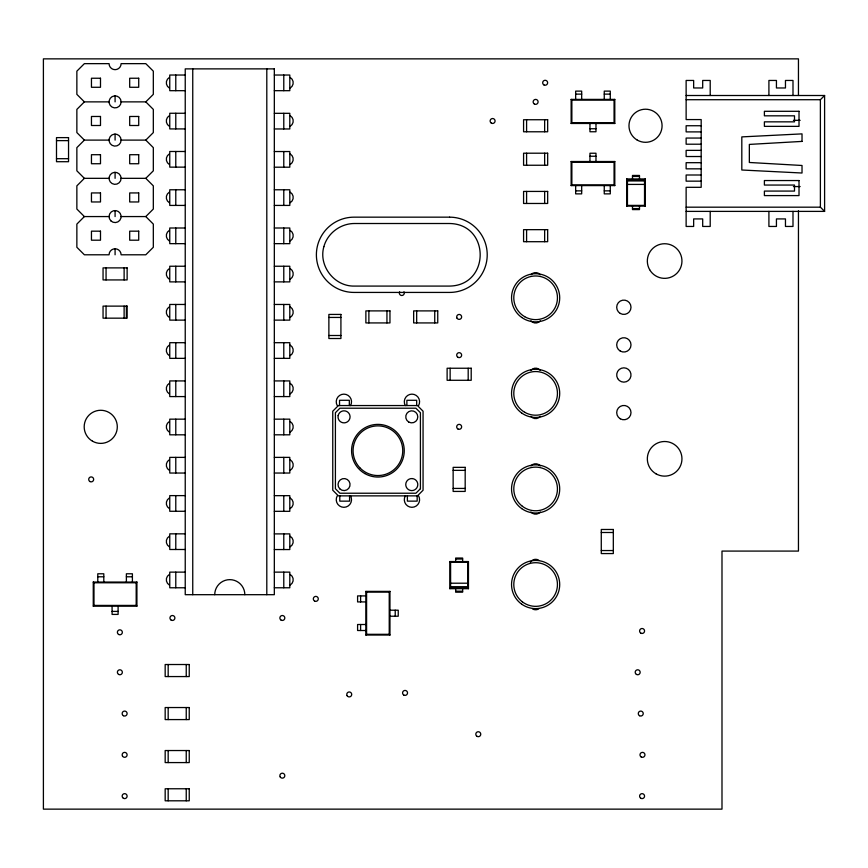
<?xml version="1.0" encoding="UTF-8"?>
<svg xmlns="http://www.w3.org/2000/svg" width="868" height="868" viewBox="0 0 868 868"><rect width="100%" height="100%" fill="white"/><g stroke="black" fill="none" stroke-linecap="round" stroke-linejoin="round"><path stroke-width="1.3" d="M109.064 101.871L84.38 101.871L76.861 109.401L76.861 132.576L84.38 140.106L109.064 140.106M84.38 140.106L76.861 147.636L76.861 170.812L84.38 178.331L109.064 178.331M121.108 101.871A6.022 6.022 0 0 0 112.08 96.663A6.022 6.022 0 0 0 112.08 107.09A6.022 6.022 0 0 0 121.108 101.871L145.791 101.871L153.321 94.352L153.321 71.165L145.791 63.646L121.108 63.646A6.022 6.022 0 0 1 115.086 69.668A6.022 6.022 0 0 1 109.064 63.646L84.38 63.646L76.861 71.165L76.861 94.352L84.38 101.871M84.38 178.331L76.861 185.861L76.861 209.036L84.38 216.566L109.064 216.566M121.108 140.106A6.022 6.022 0 0 0 112.08 134.887A6.022 6.022 0 0 0 112.08 145.314A6.022 6.022 0 0 0 121.108 140.106L145.791 140.106L153.321 132.576L153.321 109.401L145.791 101.871M84.38 216.566L76.861 224.096L76.861 247.272L84.38 254.791L109.064 254.791A6.022 6.022 0 0 1 115.086 248.78A6.022 6.022 0 0 1 121.108 254.791L145.791 254.791L153.321 247.272L153.321 224.096L145.791 216.566L121.108 216.566M121.108 178.331A6.022 6.022 0 0 0 112.08 173.123A6.022 6.022 0 0 0 112.08 183.549A6.022 6.022 0 0 0 121.108 178.331L145.791 178.331L153.321 170.812L153.321 147.636L145.791 140.106M145.791 216.566L153.321 209.036L153.321 185.861L145.791 178.331M571.144 123.473L571.86 122.757L614.067 122.757L614.794 123.473L614.794 99.397L571.144 99.397L571.144 123.473L614.794 123.473M93.267 606.135L93.983 605.419L136.189 605.419L136.916 606.135L136.916 582.059L93.267 582.059L93.267 606.135L136.916 606.135M571.144 99.397L571.86 100.113L614.067 100.113L614.794 99.397M93.267 582.059L93.983 582.775L136.189 582.775L136.916 582.059M571.144 185.589L571.86 184.873L614.067 184.873L614.794 185.589L614.794 161.513L571.144 161.513L571.144 185.589L614.794 185.589M571.144 161.513L571.86 162.229L614.067 162.229L614.794 161.513M686.132 99.712L820.39 99.712L824.6 95.502L824.6 211.391L686.132 211.391M389.96 635.04L389.233 634.313L389.233 592.106L389.96 591.39L365.873 591.39L365.873 635.04L389.96 635.04L389.96 591.39M365.873 635.04L366.589 634.313L366.589 592.106L365.873 591.39M626.663 178.96L627.445 179.633L644.533 179.633L645.315 178.96L645.315 206.074L626.663 206.074L626.663 178.96L645.315 178.96M626.663 206.074L627.445 205.401L644.533 205.401L645.315 206.074M449.819 561.553L450.601 562.225L467.678 562.225L468.46 561.553L468.46 588.678L449.819 588.678L449.819 561.553L468.46 561.553M449.819 588.678L450.601 588.005L467.678 588.005L468.46 588.678M185.231 75.028L169.759 75.028L169.759 90.684L185.231 90.684M274.331 75.028L289.804 75.028L289.804 90.684L274.331 90.684M575.658 94.124L581.679 94.124M604.258 94.124L610.28 94.124M686.132 95.502L824.6 95.502M185.231 113.263L169.759 113.263L169.759 128.92L185.231 128.92M274.331 113.317L289.804 113.317L289.804 128.963L274.331 128.963M793.417 120.337L800.144 120.337M701.181 125.741L686.132 125.741L686.132 131.893L701.181 131.893M589.958 128.746L595.98 128.746M701.181 138.055L686.132 138.055L686.132 144.207L701.181 144.207M56.496 140.627L68.539 140.627M701.181 150.37L686.132 150.37L686.132 156.522L701.181 156.522M185.231 151.488L169.759 151.488L169.759 167.144L185.231 167.144M274.331 151.542L289.804 151.542L289.804 167.198L274.331 167.198M589.958 156.24L595.98 156.24M56.496 158.692L68.539 158.692M701.181 162.685L686.132 162.685L686.132 168.837L701.181 168.837M701.181 175L686.132 175L686.132 181.152L701.181 181.152M632.49 176.443L639.488 176.443M627.445 180.935L644.533 180.935M627.445 184.417L644.533 184.417M793.417 186.566L800.144 186.566M185.231 189.777L169.759 189.777L169.759 205.423L185.231 205.423M274.331 189.777L289.804 189.777L289.804 205.423L274.331 205.423M575.658 190.862L581.679 190.862M604.258 190.862L610.28 190.862M686.132 207.181L820.39 207.181L824.6 211.391M632.49 208.591L639.488 208.591M185.231 228.002L169.759 228.002L169.759 243.658L185.231 243.658M274.331 228.002L289.804 228.002L289.804 243.658L274.331 243.658M185.231 266.237L169.759 266.237L169.759 281.883L185.231 281.883M274.331 266.237L289.804 266.237L289.804 281.883L274.331 281.883M185.231 304.462L169.759 304.462L169.759 320.118L185.231 320.118M274.331 304.462L289.804 304.462L289.804 320.118L274.331 320.118M328.874 317.438L340.918 317.438M328.874 335.504L340.918 335.504M185.231 342.697L169.759 342.697L169.759 358.354L185.231 358.354M274.331 342.697L289.804 342.697L289.804 358.354L274.331 358.354M185.231 380.922L169.759 380.922L169.759 396.578L185.231 396.578M274.331 380.922L289.804 380.922L289.804 396.578L274.331 396.578M185.231 419.157L169.759 419.157L169.759 434.814L185.231 434.814M274.331 419.157L289.804 419.157L289.804 434.814L274.331 434.814M185.231 457.382L169.759 457.382L169.759 473.038L185.231 473.038M274.331 457.382L289.804 457.382L289.804 473.038L274.331 473.038M453.139 470.358L465.183 470.358M453.139 488.424L465.183 488.424M185.231 495.617L169.759 495.617L169.759 511.274L185.231 511.274M274.331 495.671L289.804 495.671L289.804 511.317L274.331 511.317M601.274 532.496L613.318 532.496M185.231 533.842L169.759 533.842L169.759 549.498L185.231 549.498M274.331 533.896L289.804 533.896L289.804 549.553L274.331 549.553M601.274 550.551L613.318 550.551M455.646 559.035L462.633 559.035M185.231 572.131L169.759 572.131L169.759 587.777L185.231 587.777M274.331 572.131L289.804 572.131L289.804 587.777L274.331 587.777M97.78 576.786L103.802 576.786M126.381 576.786L132.403 576.786M450.601 583.209L467.678 583.209M450.601 586.692L467.678 586.692M455.646 591.184L462.633 591.184M366.589 592.106L389.233 592.106M365.873 595.904L357.594 595.904L357.594 601.925L365.873 601.925M389.96 610.204L398.238 610.204L398.238 616.226L389.96 616.226M112.08 611.408L118.102 611.408M365.873 624.504L357.594 624.504L357.594 630.515L365.873 630.515M366.589 634.313L389.233 634.313M820.39 99.712L820.39 207.181M798.451 95.48L798.451 58.861L43.4 58.861L43.4 809.139L721.992 809.139L721.992 551.082L798.451 551.082L798.451 210.729M792.994 95.502L792.994 80.453L785.464 80.453L785.464 87.972L776.437 87.972L776.437 80.453L768.907 80.453L768.907 95.502M792.994 211.391L792.994 226.45L785.464 226.45L785.464 218.92L776.437 218.92L776.437 226.45L768.907 226.45L768.907 211.391M710.208 95.502L710.208 80.453L702.689 80.453L702.689 87.972L693.651 87.972L693.651 80.453L686.132 80.453L686.132 119.578L701.181 119.578L701.181 187.314L686.132 187.314L686.132 226.45L693.651 226.45L693.651 218.92L702.689 218.92L702.689 226.45L710.208 226.45L710.208 211.391M644.533 179.633L644.533 205.401M639.488 178.96L639.488 175.455L632.49 175.455L632.49 178.96M639.488 206.074L639.488 209.589L632.49 209.589L632.49 206.074M627.445 179.633L627.445 205.401M614.067 100.113L614.067 122.757M614.067 162.229L614.067 184.873M610.28 99.397L610.28 91.118L604.258 91.118L604.258 99.397M610.28 185.589L610.28 193.868L604.258 193.868L604.258 185.589M595.98 123.473L595.98 131.752L589.958 131.752L589.958 123.473M595.98 161.513L595.98 153.235L589.958 153.235L589.958 161.513M581.679 99.397L581.679 91.118L575.658 91.118L575.658 99.397M581.679 185.589L581.679 193.868L575.658 193.868L575.658 185.589M571.86 100.113L571.86 122.757M571.86 162.229L571.86 184.873M544.648 119.741L544.648 131.784M544.648 153.202L544.648 165.245M544.648 191.427L544.648 203.47M544.648 229.662L544.648 241.705M526.594 119.741L526.594 131.784M526.594 153.202L526.594 165.245M526.594 191.427L526.594 203.47M526.594 229.662L526.594 241.705M468.188 368.238L468.188 380.282M467.678 562.225L467.678 588.005M462.633 561.553L462.633 558.048L455.646 558.048L455.646 561.553M462.633 588.678L462.633 592.182L455.646 592.182L455.646 588.678M450.601 562.225L450.601 588.005M450.134 368.238L450.134 380.282M434.738 310.896L434.738 322.929M417.161 495.867L417.161 501.14L407.385 501.14L407.385 495.867M416.673 310.896L416.673 322.929M416.673 405.551L416.673 400.289L406.886 400.289L406.886 405.551M395.222 610.204L395.222 616.226M386.944 310.896L386.944 322.929M368.878 310.896L368.878 322.929M360.611 595.904L360.611 601.925M360.611 624.504L360.611 630.515M349.576 495.878L349.576 501.151L339.789 501.151L339.789 495.878M349.327 405.551L349.327 400.289L339.54 400.289L339.54 405.551M283.782 75.028L283.782 90.684M283.782 113.317L283.782 128.963M283.782 151.542L283.782 167.198M283.782 189.777L283.782 205.423M283.782 228.002L283.782 243.658M283.782 266.237L283.782 281.883M283.782 304.462L283.782 320.118M283.782 342.697L283.782 358.354M283.782 380.922L283.782 396.578M283.782 419.157L283.782 434.814M283.782 457.382L283.782 473.038M283.782 495.671L283.782 511.317M283.782 533.896L283.782 549.553M283.782 572.131L283.782 587.777M266.801 68.876L266.801 594.688M192.75 68.876L192.75 594.688M186.24 664.519L186.24 676.563M186.24 707.539L186.24 719.583M186.24 750.538L186.24 762.581M186.24 788.773L186.24 800.806M175.781 75.028L175.781 90.684M175.781 113.263L175.781 128.92M175.781 151.488L175.781 167.144M175.781 189.777L175.781 205.423M175.781 228.002L175.781 243.658M175.781 266.237L175.781 281.883M175.781 304.462L175.781 320.118M175.781 342.697L175.781 358.354M175.781 380.922L175.781 396.578M175.781 419.157L175.781 434.814M175.781 457.382L175.781 473.038M175.781 495.617L175.781 511.274M175.781 533.842L175.781 549.498M175.781 572.131L175.781 587.777M168.175 664.519L168.175 676.563M168.175 707.539L168.175 719.583M168.175 750.538L168.175 762.581M168.175 788.773L168.175 800.806M136.189 582.775L136.189 605.419M132.403 582.059L132.403 573.781L126.381 573.781L126.381 582.059M126.381 306.122L126.381 318.165M124.124 267.887L124.124 279.93M124.124 306.122L124.124 318.165M118.102 606.135L118.102 614.414L112.08 614.414L112.08 606.135M115.086 95.86L115.086 101.871M115.086 134.084L115.086 140.106M115.086 172.32L115.086 178.331M115.086 210.544L115.086 216.566M115.086 248.78L115.086 254.791M106.059 267.887L106.059 279.93M106.059 306.122L106.059 318.165M103.802 582.059L103.802 573.781L97.78 573.781L97.78 582.059M93.983 582.775L93.983 605.419M540.308 416.412A6.109 6.109 0 0 1 530.934 416.412M405.323 405.606A7.649 7.649 0 0 1 411.942 394.137A7.649 7.649 0 0 1 418.571 405.606M418.571 495.845A7.649 7.649 0 0 1 411.942 507.313A7.649 7.649 0 0 1 405.323 495.845M337.261 405.606A7.649 7.649 0 0 1 343.88 394.137A7.649 7.649 0 0 1 350.509 405.606M350.509 495.845A7.649 7.649 0 0 1 343.88 507.313A7.649 7.649 0 0 1 337.261 495.845M530.326 562.355A6.109 6.109 0 0 1 538.681 560.12M538.681 608.935A6.109 6.109 0 0 1 532.561 608.935M530.934 274.765A6.109 6.109 0 0 1 540.308 274.765M169.368 585.043A6.109 6.109 0 0 1 169.368 574.464M169.368 546.818A6.109 6.109 0 0 1 169.368 536.229M169.368 508.583A6.109 6.109 0 0 1 169.368 498.004M169.368 470.358A6.109 6.109 0 0 1 169.368 459.769M169.368 432.123A6.109 6.109 0 0 1 169.368 421.544M169.368 393.898A6.109 6.109 0 0 1 169.368 383.309M169.368 355.663A6.109 6.109 0 0 1 169.368 345.084M169.368 317.438A6.109 6.109 0 0 1 169.368 306.849M169.368 279.203A6.109 6.109 0 0 1 169.368 268.613M540.308 320.834A6.109 6.109 0 0 1 530.934 320.834M530.934 370.343A6.109 6.109 0 0 1 540.308 370.343M290.162 153.929A6.109 6.109 0 0 1 290.162 164.508M290.162 192.153A6.109 6.109 0 0 1 290.162 202.743M290.162 230.389A6.109 6.109 0 0 1 290.162 240.968M290.162 268.613A6.109 6.109 0 0 1 290.162 279.203M403.956 291.789A2.485 2.485 0 0 1 401.797 295.511A2.485 2.485 0 0 1 399.649 291.789M540.308 511.979A6.109 6.109 0 0 1 530.934 511.979M530.934 465.932A6.109 6.109 0 0 1 540.308 465.932M290.162 574.464A6.109 6.109 0 0 1 290.162 585.043M290.162 536.229A6.109 6.109 0 0 1 290.162 546.818M290.162 498.004A6.109 6.109 0 0 1 290.162 508.583M290.162 459.769A6.109 6.109 0 0 1 290.162 470.358M290.162 421.544A6.109 6.109 0 0 1 290.162 432.123M290.162 383.309A6.109 6.109 0 0 1 290.162 393.898M290.162 345.084A6.109 6.109 0 0 1 290.162 355.663M290.162 306.849A6.109 6.109 0 0 1 290.162 317.438M290.162 115.694A6.109 6.109 0 0 1 290.162 126.283M290.162 77.469A6.109 6.109 0 0 1 290.162 88.048M169.368 88.048A6.109 6.109 0 0 1 169.368 77.469M169.368 126.283A6.109 6.109 0 0 1 169.368 115.694M169.368 164.508A6.109 6.109 0 0 1 169.368 153.929M169.368 202.743A6.109 6.109 0 0 1 169.368 192.153M169.368 240.968A6.109 6.109 0 0 1 169.368 230.389M214.732 594.688A15.049 15.049 0 0 1 229.781 579.64A15.049 15.049 0 0 1 244.83 594.688M338.162 415.555L338.032 417.128A6.022 6.022 0 0 0 342.762 422.727L344.325 422.857A6.022 6.022 0 0 0 349.923 418.137L350.064 416.564A6.022 6.022 0 0 0 345.334 410.965L343.771 410.835A6.022 6.022 0 0 0 338.162 415.555M323.851 246.707C318.317 265.912 334.495 286.603 354.426 286.082L449.168 286.082C490.507 285.887 490.507 223.705 449.168 223.51L354.426 223.51C340.484 223.521 327.518 233.221 323.851 246.707M420.416 488.727L415.913 493.23L339.909 493.23L335.406 488.727L335.406 412.701L339.898 408.21L415.913 408.21L420.416 412.701L420.416 488.727M338.401 405.551L332.759 411.204L332.759 490.225L338.401 495.867L417.421 495.867L423.063 490.225L423.063 411.204L417.421 405.551L338.401 405.551M412.061 478.561L410.499 478.691A6.022 6.022 0 0 0 405.757 484.29L405.899 485.852A6.022 6.022 0 0 0 411.486 490.594L413.059 490.463A6.022 6.022 0 0 0 417.79 484.865L417.66 483.292A6.022 6.022 0 0 0 412.061 478.561M802.021 141.408L749.344 144.413L749.344 162.479L802.021 165.484L802.021 173.014L741.815 170.009L741.815 136.894L802.021 133.878L802.021 141.408M274.331 68.876L185.231 68.876L185.231 594.688L274.331 594.688L274.331 68.876M100.493 78.239L91.455 78.239L91.455 87.277L100.493 87.277L100.493 78.239M138.717 78.239L129.69 78.239L129.69 87.277L138.717 87.277L138.717 78.239M799.016 111.299L764.393 111.299L764.393 115.824L794.502 115.824L794.502 121.845L764.393 121.845L764.393 126.359L799.016 126.359L799.016 111.299M100.493 116.475L91.455 116.475L91.455 125.502L100.493 125.502L100.493 116.475M138.717 116.475L129.69 116.475L129.69 125.502L138.717 125.502L138.717 116.475M547.665 119.741L523.578 119.741L523.578 131.784L547.665 131.784L547.665 119.741M68.539 137.621L56.496 137.621L56.496 161.708L68.539 161.708L68.539 137.621M547.665 153.202L523.578 153.202L523.578 165.245L547.665 165.245L547.665 153.202M100.493 154.71L91.455 154.71L91.455 163.737L100.493 163.737L100.493 154.71M138.717 154.71L129.69 154.71L129.69 163.737L138.717 163.737L138.717 154.71M799.016 180.544L764.393 180.544L764.393 185.058L794.502 185.058L794.502 191.079L764.393 191.079L764.393 195.593L799.016 195.593L799.016 180.544M547.665 191.427L523.578 191.427L523.578 203.47L547.665 203.47L547.665 191.427M100.493 192.935L91.455 192.935L91.455 201.962L100.493 201.962L100.493 192.935M138.717 192.935L129.69 192.935L129.69 201.962L138.717 201.962L138.717 192.935M449.591 217.163L354.014 217.163A37.628 37.628 0 0 0 316.386 254.791A37.628 37.628 0 0 0 354.014 292.429L449.591 292.429A37.628 37.628 0 0 0 487.219 254.791A37.628 37.628 0 0 0 449.591 217.163M547.665 229.662L523.578 229.662L523.578 241.705L547.665 241.705L547.665 229.662M100.493 231.17L91.455 231.17L91.455 240.197L100.493 240.197L100.493 231.17M138.717 231.17L129.69 231.17L129.69 240.197L138.717 240.197L138.717 231.17M127.129 267.887L103.053 267.887L103.053 279.93L127.129 279.93L127.129 267.887M127.129 306.122L103.053 306.122L103.053 318.165L127.129 318.165L127.129 306.122M389.96 310.896L365.873 310.896L365.873 322.929L389.96 322.929L389.96 310.896M437.743 310.896L413.656 310.896L413.656 322.929L437.743 322.929L437.743 310.896M340.918 314.433L328.874 314.433L328.874 338.509L340.918 338.509L340.918 314.433M471.205 368.238L447.118 368.238L447.118 380.282L471.205 380.282L471.205 368.238M465.183 467.353L453.139 467.353L453.139 491.429L465.183 491.429L465.183 467.353M613.318 529.48L601.274 529.48L601.274 553.567L613.318 553.567L613.318 529.48M189.246 664.519L165.17 664.519L165.17 676.563L189.246 676.563L189.246 664.519M189.246 707.539L165.17 707.539L165.17 719.583L189.246 719.583L189.246 707.539M189.246 750.538L165.17 750.538L165.17 762.581L189.246 762.581L189.246 750.538M189.246 788.773L165.17 788.773L165.17 800.806L189.246 800.806L189.246 788.773M640.834 798.278A2.485 2.485 0 0 0 644.566 796.13A2.485 2.485 0 0 0 640.834 793.981A2.485 2.485 0 0 0 640.834 798.278M491.364 123.137A2.485 2.485 0 0 0 495.085 120.988A2.485 2.485 0 0 0 491.364 118.84A2.485 2.485 0 0 0 491.364 123.137M543.921 84.912A2.485 2.485 0 0 0 547.643 82.764A2.485 2.485 0 0 0 543.921 80.605A2.485 2.485 0 0 0 543.921 84.912M534.384 104.03A2.485 2.485 0 0 0 538.106 101.871A2.485 2.485 0 0 0 534.384 99.722A2.485 2.485 0 0 0 534.384 104.03M637.253 140.095A16.557 16.557 0 0 0 662.078 125.762A16.557 16.557 0 0 0 637.253 111.419A16.557 16.557 0 0 0 637.253 140.095M92.464 441.172A16.557 16.557 0 0 0 117.299 426.828A16.557 16.557 0 0 0 92.464 412.495A16.557 16.557 0 0 0 92.464 441.172M636.439 674.425A2.485 2.485 0 0 0 640.172 672.277A2.485 2.485 0 0 0 636.439 670.118A2.485 2.485 0 0 0 636.439 674.425M118.623 674.425A2.485 2.485 0 0 0 122.345 672.277A2.485 2.485 0 0 0 118.623 670.118A2.485 2.485 0 0 0 118.623 674.425M89.947 481.545A2.485 2.485 0 0 0 93.668 479.386A2.485 2.485 0 0 0 89.947 477.237A2.485 2.485 0 0 0 89.947 481.545M347.091 695.68A2.485 2.485 0 0 0 351.388 695.68A2.485 2.485 0 0 0 349.24 691.959A2.485 2.485 0 0 0 347.091 695.68M314.552 601.014A2.485 2.485 0 0 0 318.285 598.866A2.485 2.485 0 0 0 314.552 596.717A2.485 2.485 0 0 0 314.552 601.014M123.386 798.278A2.485 2.485 0 0 0 127.119 796.13A2.485 2.485 0 0 0 123.386 793.981A2.485 2.485 0 0 0 123.386 798.278M403.815 695.062A2.485 2.485 0 0 0 407.537 692.903A2.485 2.485 0 0 0 403.815 690.754A2.485 2.485 0 0 0 403.815 695.062M477.031 736.357A2.485 2.485 0 0 0 480.764 734.209A2.485 2.485 0 0 0 477.031 732.06A2.485 2.485 0 0 0 477.031 736.357M640.834 633.141A2.485 2.485 0 0 0 644.566 630.993A2.485 2.485 0 0 0 640.834 628.833A2.485 2.485 0 0 0 640.834 633.141M118.623 634.465A2.485 2.485 0 0 0 122.345 632.316A2.485 2.485 0 0 0 118.623 630.157A2.485 2.485 0 0 0 118.623 634.465M457.924 357.291A2.485 2.485 0 0 0 461.646 355.142A2.485 2.485 0 0 0 457.924 352.994A2.485 2.485 0 0 0 457.924 357.291M457.924 428.987A2.485 2.485 0 0 0 461.646 426.828A2.485 2.485 0 0 0 457.924 424.68A2.485 2.485 0 0 0 457.924 428.987M457.013 318.155A2.485 2.485 0 0 0 461.309 318.155A2.485 2.485 0 0 0 459.161 314.433A2.485 2.485 0 0 0 457.013 318.155M641.224 756.994A2.485 2.485 0 0 0 644.957 754.845A2.485 2.485 0 0 0 641.224 752.697A2.485 2.485 0 0 0 641.224 756.994M122.486 756.082A2.485 2.485 0 0 0 126.782 756.082A2.485 2.485 0 0 0 124.634 752.361A2.485 2.485 0 0 0 122.486 756.082M171.18 620.132A2.485 2.485 0 0 0 174.902 617.983A2.485 2.485 0 0 0 171.18 615.835A2.485 2.485 0 0 0 171.18 620.132M280.19 776.914A2.485 2.485 0 0 0 284.487 776.914A2.485 2.485 0 0 0 282.339 773.193A2.485 2.485 0 0 0 280.19 776.914M281.102 620.132A2.485 2.485 0 0 0 284.823 617.983A2.485 2.485 0 0 0 281.102 615.835A2.485 2.485 0 0 0 281.102 620.132M639.51 715.709A2.485 2.485 0 0 0 643.242 713.561A2.485 2.485 0 0 0 639.51 711.413A2.485 2.485 0 0 0 639.51 715.709M123.386 715.709A2.485 2.485 0 0 0 127.119 713.561A2.485 2.485 0 0 0 123.386 711.413A2.485 2.485 0 0 0 123.386 715.709M620.273 418.799A7.15 7.15 0 0 0 631.003 412.604A7.15 7.15 0 0 0 620.273 406.419A7.15 7.15 0 0 0 620.273 418.799M617.658 378.556A7.15 7.15 0 0 0 630.049 378.556A7.15 7.15 0 0 0 623.853 367.826A7.15 7.15 0 0 0 617.658 378.556M620.273 351.073A7.15 7.15 0 0 0 631.003 344.878A7.15 7.15 0 0 0 620.273 338.683A7.15 7.15 0 0 0 620.273 351.073M620.273 313.446A7.15 7.15 0 0 0 631.003 307.25A7.15 7.15 0 0 0 620.273 301.055A7.15 7.15 0 0 0 620.273 313.446M655.991 473.809A17.306 17.306 0 0 0 681.955 458.814A17.306 17.306 0 0 0 655.991 443.83A17.306 17.306 0 0 0 655.991 473.809M649.655 269.698A17.306 17.306 0 0 0 679.633 269.698A17.306 17.306 0 0 0 664.638 243.734A17.306 17.306 0 0 0 649.655 269.698M521.69 413.016A24.087 24.087 0 0 0 559.6 395.613A24.087 24.087 0 0 0 525.574 371.482A24.087 24.087 0 0 0 521.69 413.016M524.706 412.278A21.819 21.819 0 0 0 557.451 393.378A21.819 21.819 0 0 0 524.706 374.477A21.819 21.819 0 0 0 524.706 412.278M339.789 488.836A6.022 6.022 0 0 0 349.858 486.134A6.022 6.022 0 0 0 342.491 478.756A6.022 6.022 0 0 0 339.789 488.836M408.763 422.054A6.022 6.022 0 0 0 417.801 416.846A6.022 6.022 0 0 0 408.763 411.627A6.022 6.022 0 0 0 408.763 422.054M364.744 473.527A26.344 26.344 0 0 0 404.249 450.709A26.344 26.344 0 0 0 364.744 427.902A26.344 26.344 0 0 0 364.744 473.527M360.35 468.275A24.836 24.836 0 0 0 401.895 457.143A24.836 24.836 0 0 0 371.482 426.72A24.836 24.836 0 0 0 360.35 468.275M521.69 604.171A24.087 24.087 0 0 0 559.6 586.768A24.087 24.087 0 0 0 525.574 562.638A24.087 24.087 0 0 0 521.69 604.171M522.341 601.839A21.819 21.819 0 0 0 557.256 587.376A21.819 21.819 0 0 0 527.267 564.363A21.819 21.819 0 0 0 522.341 601.839M521.69 317.438A24.087 24.087 0 0 0 559.6 300.046A24.087 24.087 0 0 0 525.574 275.916A24.087 24.087 0 0 0 521.69 317.438M524.706 316.701A21.819 21.819 0 0 0 557.451 297.8A21.819 21.819 0 0 0 524.706 278.899A21.819 21.819 0 0 0 524.706 316.701M110.833 220.819A6.022 6.022 0 0 0 120.902 218.128A6.022 6.022 0 0 0 113.534 210.75A6.022 6.022 0 0 0 110.833 220.819M521.69 508.594A24.087 24.087 0 0 0 559.6 491.19A24.087 24.087 0 0 0 525.574 467.06A24.087 24.087 0 0 0 521.69 508.594M522.341 506.261A21.819 21.819 0 0 0 557.256 491.798A21.819 21.819 0 0 0 527.267 468.785A21.819 21.819 0 0 0 522.341 506.261"/></g></svg>
